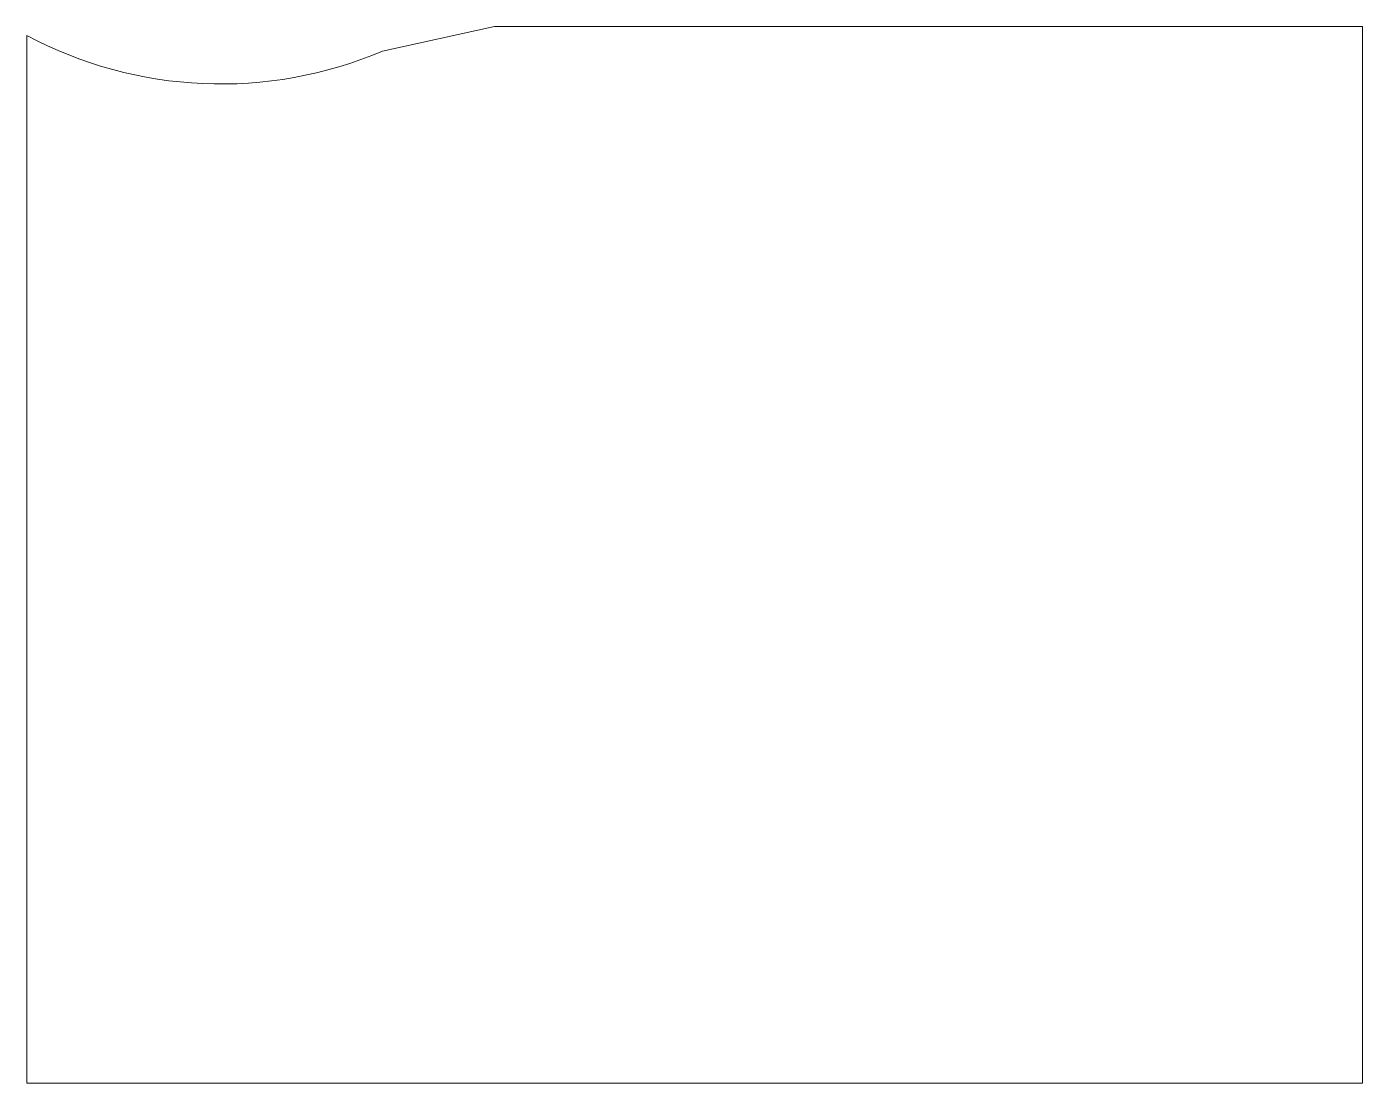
# Model space of a CAD drawing. Header units: millimetres. Extents: x -66 to 44, y 2 to 89.
import ezdxf

# ---------------------------------------------------------------- set-up
doc = ezdxf.new("R2010")
doc.units = ezdxf.units.MM

msp = doc.modelspace()

# ---------------------------------------------------------------- linework, layer by layer
at = {"color": 7, "linetype": 'Continuous', "lineweight": 15}
for p, q in [((-37.12, 86.71), (-27.89, 88.72)), ((43.58, 88.72), (-27.89, 88.72)), ((43.58, 1.72), (43.58, 88.72)), ((-66.42, 88), (-66.42, 1.72)), ((43.58, 1.72), (-66.42, 1.72))]:
    msp.add_line(p, q, dxfattribs=at)
msp.add_arc((-50.42, 118), 34, 241.9275, 293.0372, dxfattribs=at)

doc.saveas('drawing.dxf')
